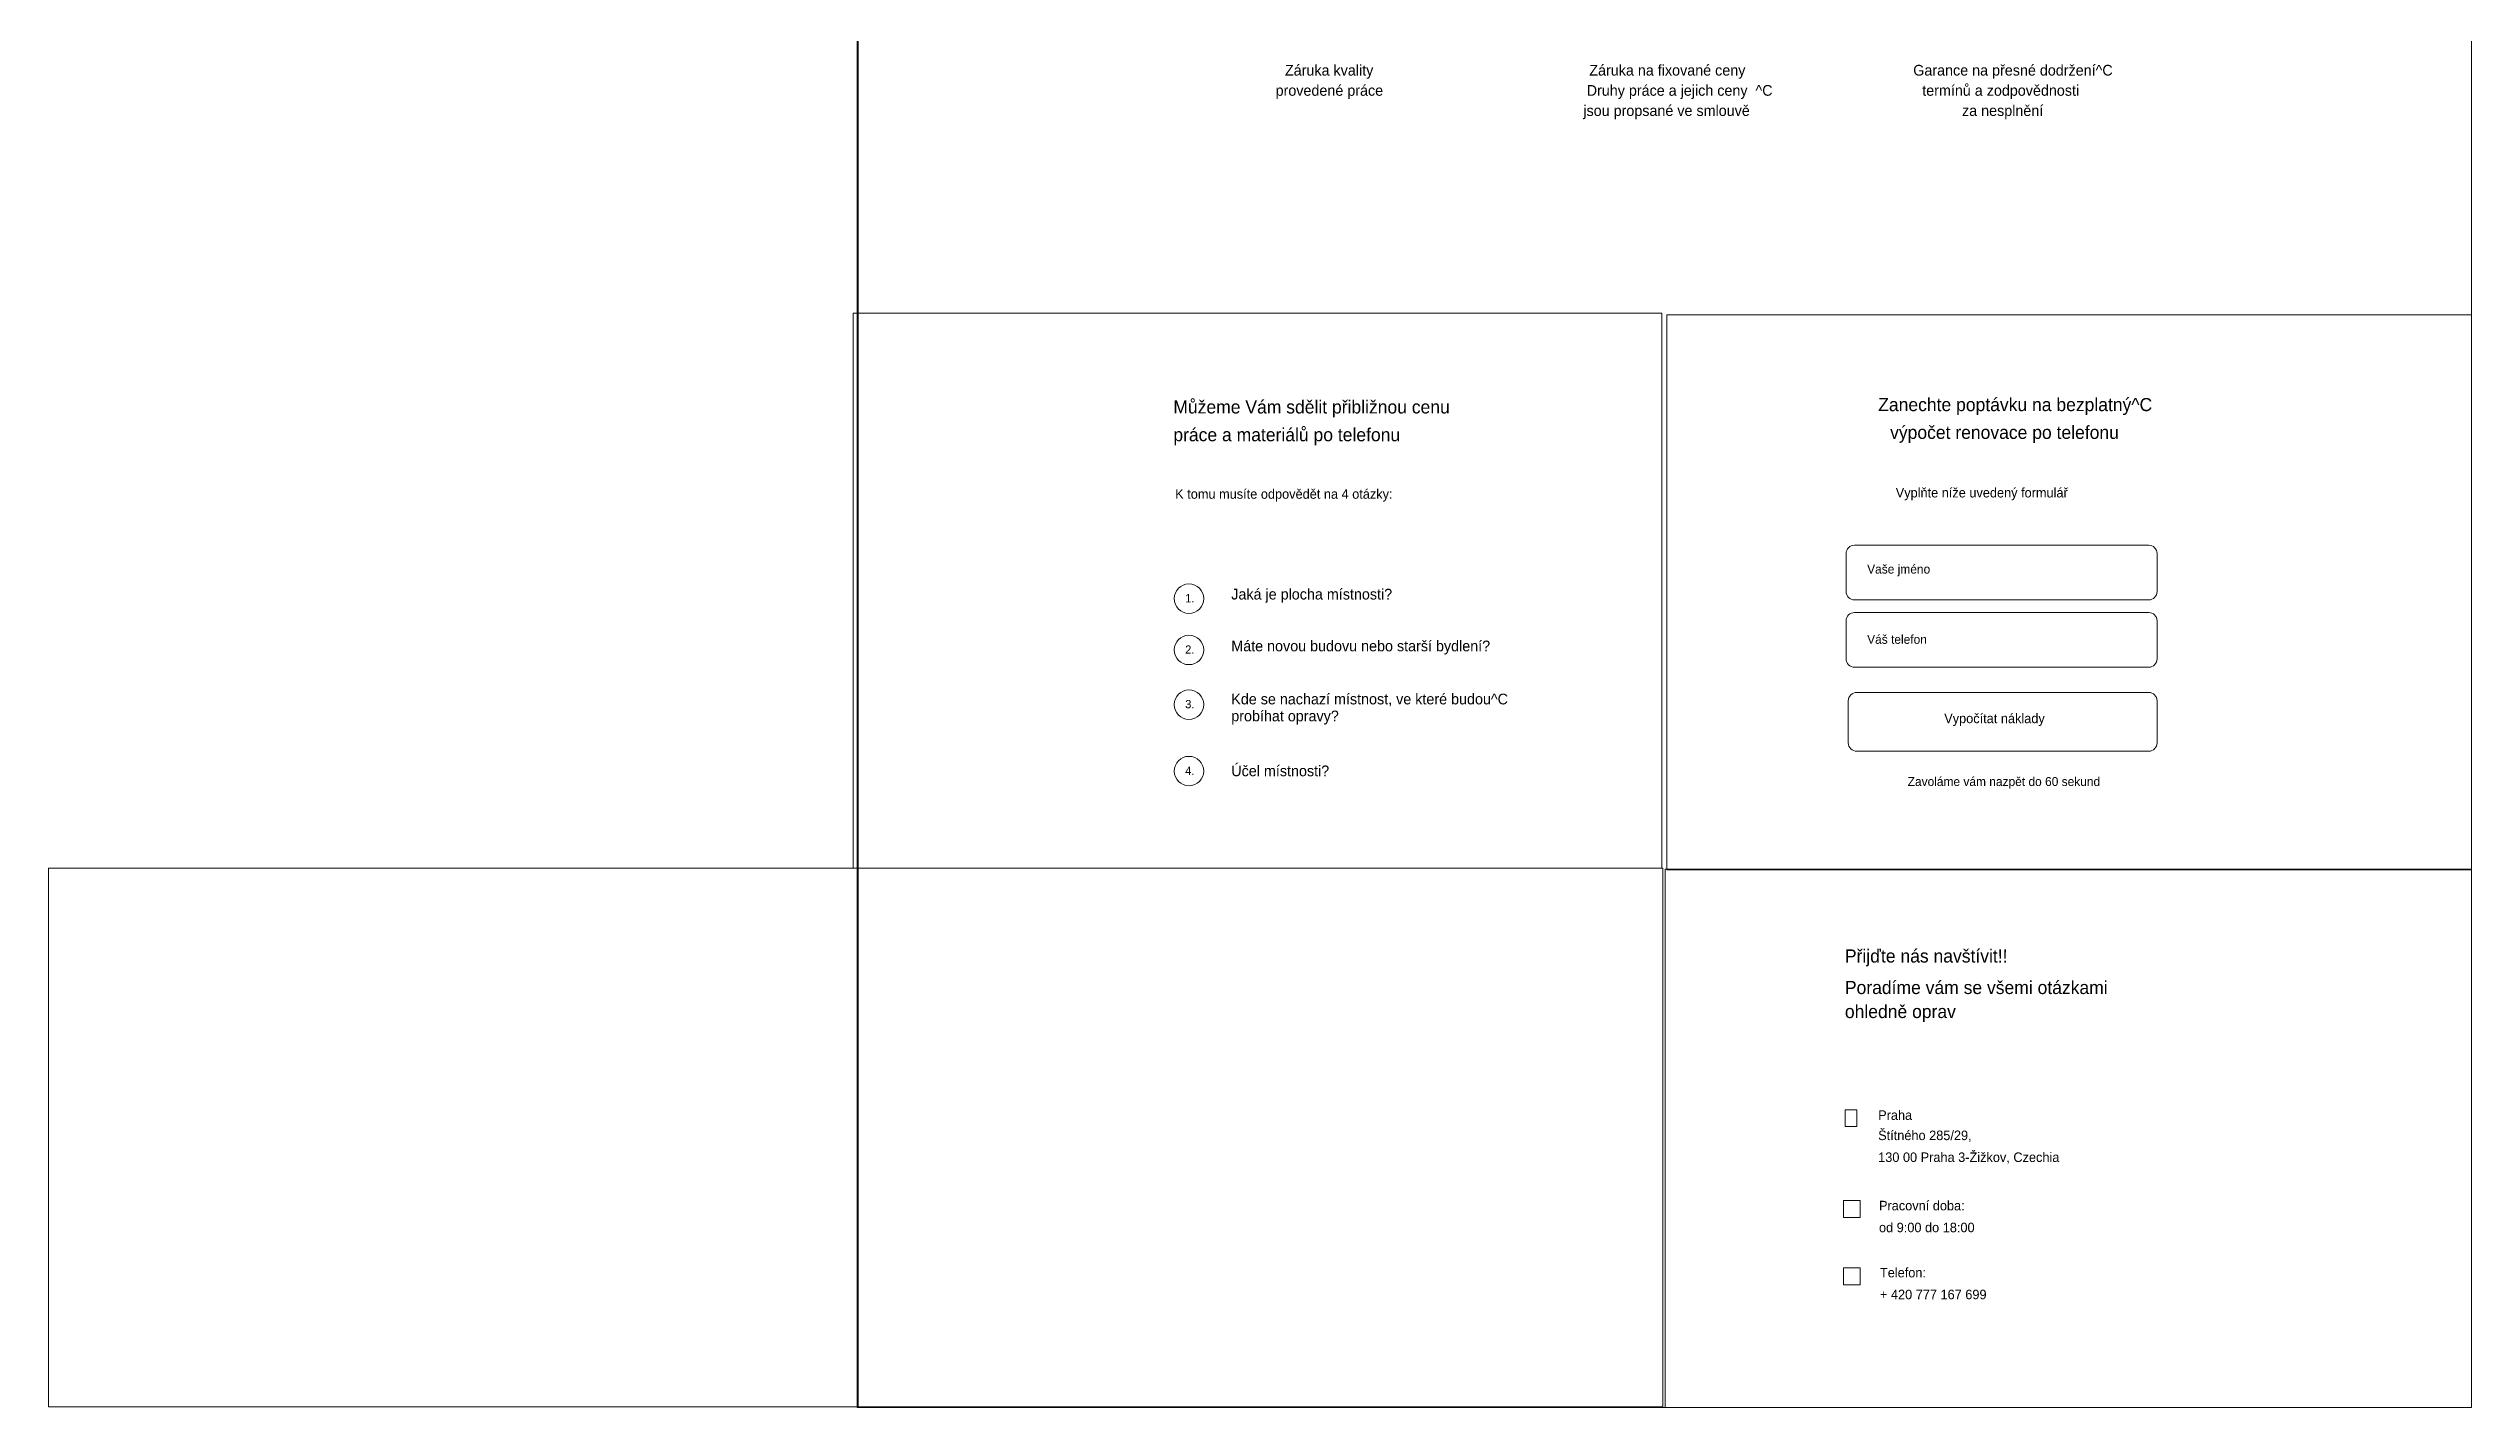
# Model space of a CAD drawing. Extents: x -164 to 528, y -412 to 1254.
# Drawn here: x -164 to 528, y -412 to -24 of the extents above; entities that cross this region are included whole.
import ezdxf

# ---------------------------------------------------------------- set-up
doc = ezdxf.new("R2010")
doc.units = 0
doc.header["$MEASUREMENT"] = 0
doc.header["$XCLIPFRAME"] = 2
for name, color, linetype, lineweight in [('1.', 7, 'Continuous', 0), ('2.', 7, 'Continuous', 0), ('3.', 7, 'Continuous', 0), ('4.', 7, 'Continuous', 0), ('_Zavoláme vám nazpět do 60 sekund', 7, 'Continuous', 0), ('clock-with-white-face\xa0Obraz', 7, 'Continuous', 0), ('elipse', 7, 'Continuous', 0), ('elipse_5', 7, 'Continuous', 0), ('elipse_6', 7, 'Continuous', 0), ('elipse_7', 7, 'Continuous', 0), ('Forma 1', 7, 'Continuous', 0), ('Garance na přesné dodržení termínů a zodpovědnosti  za nesplněn', 7, 'Continuous', 0), ('Jaká je plocha místnosti_ Máte novou budovu nebo starší bydlení', 7, 'Continuous', 0), ('K tomu musíte odpovědět na 4 otázky_', 7, 'Continuous', 0), ('layer\xa0Obraz', 7, 'Continuous', 0), ('map-placeholder\xa0Obraz', 7, 'Continuous', 0), ('Můžeme Vám sdělit přibližnou cenu práce a materiálů po telefonu', 7, 'Continuous', 0), ('obdelnik', 7, 'Continuous', 0), ('obdelnik + Bez názvu', 7, 'Continuous', 0), ('obdelnik_0', 7, 'Continuous', 0), ('obdelnik_1', 7, 'Continuous', 0), ('obdelnik_10', 7, 'Continuous', 0), ('obdelnik_2', 7, 'Continuous', 0), ('obdelnik_3', 7, 'Continuous', 0), ('obdelnik_36', 7, 'Continuous', 0), ('obdelnik_37', 7, 'Continuous', 0), ('obdelnik_4', 7, 'Continuous', 0), ('phone-call-button\xa0Obraz', 7, 'Continuous', 0), ('Pracovní doba_ od 9_00 do 18_00', 7, 'Continuous', 0), ('Praha Štítného 285_29_  130 00 Praha 3-Žižkov_ Czechia', 7, 'Continuous', 0), ('Přijďte nás navštívit!! Poradíme vám se všemi otázkami ohledně', 7, 'Continuous', 0), ('Telefon_    _+ 420 777 167 699', 7, 'Continuous', 0), ('Vaše jméno', 7, 'Continuous', 0), ('Vyplňte níže uvedený formulář', 7, 'Continuous', 0), ('Vypočítat náklady', 7, 'Continuous', 0), ('Váš telefon', 7, 'Continuous', 0), ('Zanechte poptávku na bezplatný výpočet renovace po telefonu', 7, 'Continuous', 0), ('Záruka kvality_provedené práce', 7, 'Continuous', 0), ('Záruka na fixované ceny Druhy práce a jejich ceny   jsou propsa', 7, 'Continuous', 0)]:
    doc.layers.add(name, color=color, linetype=linetype, lineweight=lineweight)
picture_1 = doc.add_image_def('image1.png', size_in_pixel=(1919, 6940))
picture_2 = doc.add_image_def('image2.png', size_in_pixel=(14, 20))
picture_3 = doc.add_image_def('image3.png', size_in_pixel=(20, 20))
picture_4 = doc.add_image_def('image4.png', size_in_pixel=(1920, 6940))
picture_5 = doc.add_image_def('image5.png', size_in_pixel=(20, 20))
picture_6 = doc.add_image_def('image6.png', size_in_pixel=(1920, 6940))
picture_7 = doc.add_image_def('image10.png', size_in_pixel=(1920, 6940))
picture_8 = doc.add_image_def('image19.png', size_in_pixel=(1920, 6940))
picture_9 = doc.add_image_def('image39.png', size_in_pixel=(1920, 6940))
picture_10 = doc.add_image_def('image40.png', size_in_pixel=(1920, 6940))
picture_11 = doc.add_image_def('image51.png', size_in_pixel=(958, 640))

msp = doc.modelspace()

# ---------------------------------------------------------------- linework, layer by layer
at = {"layer": 'elipse'}
msp.add_circle((161.91796875, -181.0951690673828), 4.200035095228702, dxfattribs=at)
at = {"layer": 'elipse_5'}
msp.add_circle((161.91796875, -195.7352142333984), 4.199989318861515, dxfattribs=at)
at = {"layer": 'elipse_6'}
msp.add_open_spline([(161.91796875, -207.1351928710937), (159.5983276367187, -207.1351928710937), (157.7179565429687, -209.015625), (157.7179565429687, -211.3351440429688), (157.7179565429687, -213.6548461914062), (159.5983276367187, -215.5352783203125), (161.91796875, -215.5352783203125), (164.237548828125, -215.5352783203125), (166.1179809570312, -213.6548461914062), (166.1179809570312, -211.3351440429688), (166.1179809570312, -209.015625), (164.237548828125, -207.1351928710937), (161.91796875, -207.1351928710937)], degree=3, knots=[0, 0, 0, 0, 1, 1, 1, 2, 2, 2, 3, 3, 3, 4, 4, 4, 4], dxfattribs=at)
at = {"layer": 'elipse_7'}
msp.add_circle((161.91796875, -230.2952117919922), 4.199989318861515, dxfattribs=at)
at = {"layer": 'obdelnik'}
msp.add_lwpolyline([(297.8779907226563, -258.2552490234375), (297.8779907226563, -411.8552856445312), (528.0380859374999, -411.8552856445312), (528.0380859374999, -258.2552490234375)], close=True, dxfattribs=at)
at = {"layer": 'obdelnik + Bez názvu'}
msp.add_lwpolyline([(-163.6421508789062, -258.0151977539062), (-163.6421508789062, -411.6153564453124), (297.1580200195313, -411.6153564453124), (297.1580200195313, -258.0151977539062)], close=True, dxfattribs=at)
at = {"layer": 'obdelnik_0'}
msp.add_lwpolyline([(66.03790283203125, -99.61511230468751), (66.03790283203125, -258.0151977539062), (296.9180297851563, -258.0151977539062), (296.9180297851563, -99.61511230468751)], close=True, dxfattribs=at)
at = {"layer": 'obdelnik_1'}
msp.add_lwpolyline([(298.3579711914062, -100.0951538085937), (298.3579711914062, -258.4952392578125), (528.0380859374999, -258.4952392578125), (528.0380859374999, -100.0951538085937)], close=True, dxfattribs=at)
at = {"layer": 'obdelnik_2'}
msp.add_open_spline([(435.8780517578124, -165.8551635742187), (435.8780517578124, -165.8551635742187), (351.8779907226563, -165.8551635742187), (351.8779907226563, -165.8551635742187), (350.5525512695312, -165.8551635742187), (349.47802734375, -166.9296875), (349.47802734375, -168.2552490234375), (349.47802734375, -168.2552490234375), (349.47802734375, -179.0552368164062), (349.47802734375, -179.0552368164062), (349.47802734375, -180.3806762695312), (350.5525512695312, -181.4551391601562), (351.8779907226563, -181.4551391601562), (351.8779907226563, -181.4551391601562), (435.8780517578124, -181.4551391601562), (435.8780517578124, -181.4551391601562), (437.2035522460937, -181.4551391601562), (438.2780761718749, -180.3806762695312), (438.2780761718749, -179.0552368164062), (438.2780761718749, -179.0552368164062), (438.2780761718749, -168.2552490234375), (438.2780761718749, -168.2552490234375), (438.2780761718749, -166.9296875), (437.2035522460937, -165.8551635742187), (435.8780517578124, -165.8551635742187)], degree=3, knots=[0, 0, 0, 0, 1, 1, 1, 2, 2, 2, 3, 3, 3, 4, 4, 4, 5, 5, 5, 6, 6, 6, 7, 7, 7, 8, 8, 8, 8], dxfattribs=at)
at = {"layer": 'obdelnik_3'}
msp.add_open_spline([(435.8780517578124, -185.05517578125), (435.8780517578124, -185.05517578125), (351.8779907226563, -185.05517578125), (351.8779907226563, -185.05517578125), (350.5525512695312, -185.05517578125), (349.47802734375, -186.1297607421875), (349.47802734375, -187.4552001953125), (349.47802734375, -187.4552001953125), (349.47802734375, -198.2551879882812), (349.47802734375, -198.2551879882812), (349.47802734375, -199.5806884765625), (350.5525512695312, -200.6552124023437), (351.8779907226563, -200.6552124023437), (351.8779907226563, -200.6552124023437), (435.8780517578124, -200.6552124023437), (435.8780517578124, -200.6552124023437), (437.2035522460937, -200.6552124023437), (438.2780761718749, -199.5806884765625), (438.2780761718749, -198.2551879882812), (438.2780761718749, -198.2551879882812), (438.2780761718749, -187.4552001953125), (438.2780761718749, -187.4552001953125), (438.2780761718749, -186.1297607421875), (437.2035522460937, -185.05517578125), (435.8780517578124, -185.05517578125)], degree=3, knots=[0, 0, 0, 0, 1, 1, 1, 2, 2, 2, 3, 3, 3, 4, 4, 4, 5, 5, 5, 6, 6, 6, 7, 7, 7, 8, 8, 8, 8], dxfattribs=at)
at = {"layer": 'obdelnik_4'}
msp.add_open_spline([(435.8780517578124, -207.855224609375), (435.8780517578124, -207.855224609375), (352.5380249023438, -207.855224609375), (352.5380249023438, -207.855224609375), (351.2125244140625, -207.855224609375), (350.1380004882812, -208.9297485351563), (350.1380004882812, -210.2551879882812), (350.1380004882812, -210.2551879882812), (350.1380004882812, -222.2552490234375), (350.1380004882812, -222.2552490234375), (350.1380004882812, -223.5806884765625), (351.2125244140625, -224.6552124023438), (352.5380249023438, -224.6552124023438), (352.5380249023438, -224.6552124023438), (435.8780517578124, -224.6552124023438), (435.8780517578124, -224.6552124023438), (437.2035522460937, -224.6552124023438), (438.2780761718749, -223.5806884765625), (438.2780761718749, -222.2552490234375), (438.2780761718749, -222.2552490234375), (438.2780761718749, -210.2551879882812), (438.2780761718749, -210.2551879882812), (438.2780761718749, -208.9297485351563), (437.2035522460937, -207.855224609375), (435.8780517578124, -207.855224609375)], degree=3, knots=[0, 0, 0, 0, 1, 1, 1, 2, 2, 2, 3, 3, 3, 4, 4, 4, 5, 5, 5, 6, 6, 6, 7, 7, 7, 8, 8, 8, 8], dxfattribs=at)

# ---------------------------------------------------------------- texts
at = {"layer": '1.', "insert": (160.837890625, -182.1748046875), "char_height": 0.2, "attachment_point": 7}
msp.add_mtext('\\C18;\\c0;\\FMuseoSansCyrl 700|b0|i0|c1;\\H2.378881;\\W1.000000;1.', dxfattribs=at)
at = {"layer": '2.', "insert": (160.837890625, -196.8154296875), "char_height": 0.2, "attachment_point": 7}
msp.add_mtext('\\C18;\\c0;\\FMuseoSansCyrl 700|b0|i0|c1;\\H2.378881;\\W1.000000;2.', dxfattribs=at)
at = {"layer": '3.', "insert": (160.837890625, -212.4150390625), "char_height": 0.2, "attachment_point": 7}
msp.add_mtext('\\C18;\\c0;\\FMuseoSansCyrl 700|b0|i0|c1;\\H2.378881;\\W1.000000;3.', dxfattribs=at)
at = {"layer": '4.', "insert": (160.837890625, -231.375), "char_height": 0.2, "attachment_point": 7}
msp.add_mtext('\\C18;\\c0;\\FMuseoSansCyrl 700|b0|i0|c1;\\H2.378881;\\W1.000000;4.', dxfattribs=at)
at = {"layer": '_Zavoláme vám nazpět do 60 sekund', "insert": (366.1357421875, -235.3115234375), "char_height": 0.2, "attachment_point": 7}
msp.add_mtext('\\C250;\\c3355443;\\FMuseoSansCyrl 300|b0|i0|c1;\\H2.548801;\\W1.000000; Zavoláme vám nazpět do 60 sekund', dxfattribs=at)
at = {"layer": 'Garance na přesné dodržení termínů a zodpovědnosti  za nesplněn', "char_height": 0.2, "attachment_point": 7}
for s, insert in [('\\C18;\\c0;\\FMuseoSansCyrl 300|b0|i0|c1;\\H3.058561;\\W1.000000;Garance na přesné dodržení^C', (368.662109375, -32.802734375)), ('\\C18;\\c0;\\FMuseoSansCyrl 300|b0|i0|c1;\\H3.058561;\\W1.000000;termínů a zodpovědnosti ', (371.2353515625, -38.5625)), ('\\C18;\\c0;\\FMuseoSansCyrl 300|b0|i0|c1;\\H3.058561;\\W1.000000;za nesplnění', (382.5947265625, -44.322265625))]:
    msp.add_mtext(s, dxfattribs=dict(at, insert=insert))
at = {"layer": 'Jaká je plocha místnosti_ Máte novou budovu nebo starší bydlení', "char_height": 0.2, "attachment_point": 7}
for s, insert in [('\\C18;\\c0;\\FMuseoSansCyrl 500|b0|i0|c1;\\H3.058561;\\W1.000000;Jaká je plocha místnosti?', (173.998046875, -182.2685546875)), ('\\C18;\\c0;\\FMuseoSansCyrl 500|b0|i0|c1;\\H3.058561;\\W1.000000;Máte novou budovu nebo starší bydlení?', (173.998046875, -197.052734375)), ('\\C18;\\c0;\\FMuseoSansCyrl 500|b0|i0|c1;\\H3.058561;\\W1.000000;probíhat opravy?', (173.998046875, -217.0205078125)), ('\\C18;\\c0;\\FMuseoSansCyrl 500|b0|i0|c1;\\H3.058561;\\W1.000000;Kde se nachazí místnost, ve které budou^C', (173.998046875, -211.8369140625)), ('\\C18;\\c0;\\FMuseoSansCyrl 500|b0|i0|c1;\\H3.058561;\\W1.000000;Účel místnosti?', (173.998046875, -231.8046875))]:
    msp.add_mtext(s, dxfattribs=dict(at, insert=insert))
at = {"layer": 'K tomu musíte odpovědět na 4 otázky_', "insert": (157.990234375, -153.4189453125), "char_height": 0.2, "attachment_point": 7}
msp.add_mtext('\\C18;\\c0;\\FMuseoSansCyrl 300|b0|i0|c1;\\H2.718721;\\W1.000000;K tomu musíte odpovědět na 4 otázky:', dxfattribs=at)
at = {"layer": 'Můžeme Vám sdělit přibližnou cenu práce a materiálů po telefonu', "char_height": 0.2, "attachment_point": 7}
for s, insert in [('\\C18;\\c0;\\FMuseoSansCyrl 700|b0|i0|c1;\\H3.738241;\\W1.000000;Můžeme Vám sdělit přibližnou cenu', (157.4619140625, -129.4072265625)), ('\\C18;\\c0;\\FMuseoSansCyrl 700|b0|i0|c1;\\H3.738241;\\W1.000000;práce a materiálů po telefonu', (157.4619140625, -137.3271484375))]:
    msp.add_mtext(s, dxfattribs=dict(at, insert=insert))
at = {"layer": 'Pracovní doba_ od 9_00 do 18_00', "char_height": 0.2, "attachment_point": 7}
for s, insert in [('\\C18;\\c0;\\FMuseoSansCyrl 300|b0|i0|c1;\\H2.718721;\\W1.000000;Pracovní doba:', (358.8935546875, -355.6513671875)), ('\\C18;\\c0;\\FMuseoSansCyrl 700|b0|i0|c1;\\H2.718721;\\W1.000000;od 9:00 do 18:00', (358.8935546875, -361.8916015625))]:
    msp.add_mtext(s, dxfattribs=dict(at, insert=insert))
at = {"layer": 'Praha Štítného 285_29_  130 00 Praha 3-Žižkov_ Czechia', "char_height": 0.2, "attachment_point": 7}
for s, insert in [('\\C18;\\c0;\\FMuseoSansCyrl 300|b0|i0|c1;\\H2.718721;\\W1.000000;Praha', (358.65625, -329.8369140625)), ('\\C18;\\c0;\\FMuseoSansCyrl 700|b0|i0|c1;\\H2.718721;\\W1.000000;Štítného 285/29, ', (358.65625, -336.0771484375)), ('\\C18;\\c0;\\FMuseoSansCyrl 700|b0|i0|c1;\\H2.718721;\\W1.000000;130 00 Praha 3-Žižkov, Czechia', (358.65625, -342.3173828125))]:
    msp.add_mtext(s, dxfattribs=dict(at, insert=insert))
at = {"layer": 'Přijďte nás navštívit!! Poradíme vám se všemi otázkami ohledně', "char_height": 0.2, "attachment_point": 7}
for s, insert in [('\\C18;\\c0;\\FMuseoSansCyrl 700|b0|i0|c1;\\H3.738241;\\W1.000000;Přijďte nás navštívit!!', (349.16015625, -286.0361328125)), ('\\C18;\\c0;\\FMuseoSansCyrl 700|b0|i0|c1;\\H3.738241;\\W1.000000;Poradíme vám se všemi otázkami', (349.16015625, -293.9560546875)), ('\\C18;\\c0;\\FMuseoSansCyrl 700|b0|i0|c1;\\H3.738241;\\W1.000000;ohledně oprav', (349.16015625, -301.8759765625))]:
    msp.add_mtext(s, dxfattribs=dict(at, insert=insert))
at = {"layer": 'Telefon_    _+ 420 777 167 699', "char_height": 0.2, "attachment_point": 7}
for s, insert in [('\\C18;\\c0;\\FMuseoSansCyrl 300|b0|i0|c1;\\H2.718721;\\W1.000000;Telefon:    ', (359.1689453125, -374.7685546875)), ('\\C18;\\c0;\\FMuseoSansCyrl 700|b0|i0|c1;\\H2.718721;\\W1.000000;+ 420 777 167 699', (359.1689453125, -381.0087890625))]:
    msp.add_mtext(s, dxfattribs=dict(at, insert=insert))
at = {"layer": 'Vaše jméno', "insert": (355.513671875, -174.7197265625), "char_height": 0.2, "attachment_point": 7}
msp.add_mtext('\\C253;\\c10066329;\\FMuseoSansCyrl 300|b0|i0|c1;\\H2.548801;\\W1.000000;Vaše jméno', dxfattribs=at)
at = {"layer": 'Vyplňte níže uvedený formulář', "insert": (363.671875, -153.0498046875), "char_height": 0.2, "attachment_point": 7}
msp.add_mtext('\\C250;\\c3355443;\\FMuseoSansCyrl 300|b0|i0|c1;\\H2.718721;\\W1.000000;Vyplňte níže uvedený formulář', dxfattribs=at)
at = {"layer": 'Vypočítat náklady', "insert": (377.515625, -217.4453125), "char_height": 0.2, "attachment_point": 7}
msp.add_mtext('\\C250;\\c3355443;\\FMuseoSansCyrl 700|b0|i0|c1;\\H2.718721;\\W1.000000;Vypočítat náklady', dxfattribs=at)
at = {"layer": 'Váš telefon', "insert": (355.513671875, -194.01953125), "char_height": 0.2, "attachment_point": 7}
msp.add_mtext('\\C253;\\c10066329;\\FMuseoSansCyrl 300|b0|i0|c1;\\H2.548801;\\W1.000000;Váš telefon', dxfattribs=at)
at = {"layer": 'Zanechte poptávku na bezplatný výpočet renovace po telefonu', "char_height": 0.2, "attachment_point": 7}
for s, insert in [('\\C250;\\c3355443;\\FMuseoSansCyrl 700|b0|i0|c1;\\H3.738241;\\W1.000000;Zanechte poptávku na bezplatný^C', (358.66796875, -128.7353515625)), ('\\C250;\\c3355443;\\FMuseoSansCyrl 700|b0|i0|c1;\\H3.738241;\\W1.000000;výpočet renovace po telefonu', (362.0654296875, -136.6552734375))]:
    msp.add_mtext(s, dxfattribs=dict(at, insert=insert))
at = {"layer": 'Záruka kvality_provedené práce', "char_height": 0.2, "attachment_point": 7}
for s, insert in [('\\C18;\\c0;\\FMuseoSansCyrl 300|b0|i0|c1;\\H3.058561;\\W1.000000;provedené práce', (186.65234375, -38.5625)), ('\\C18;\\c0;\\FMuseoSansCyrl 300|b0|i0|c1;\\H3.058561;\\W1.000000;Záruka kvality', (189.31591796875, -32.802734375))]:
    msp.add_mtext(s, dxfattribs=dict(at, insert=insert))
at = {"layer": 'Záruka na fixované ceny Druhy práce a jejich ceny   jsou propsa', "char_height": 0.2, "attachment_point": 7}
for s, insert in [('\\C18;\\c0;\\FMuseoSansCyrl 300|b0|i0|c1;\\H3.058561;\\W1.000000;Druhy práce a jejich ceny  ^C', (275.451171875, -38.5625)), ('\\C18;\\c0;\\FMuseoSansCyrl 300|b0|i0|c1;\\H3.058561;\\W1.000000;Záruka na fixované ceny', (276.19384765625, -32.802734375)), ('\\C18;\\c0;\\FMuseoSansCyrl 300|b0|i0|c1;\\H3.058561;\\W1.000000;jsou propsané ve smlouvě', (274.50048828125, -44.322265625))]:
    msp.add_mtext(s, dxfattribs=dict(at, insert=insert))

# ---------------------------------------------------------------- pictures from other files: only their frames are drawn
at = {"layer": 'clock-with-white-face\xa0Obraz'}
image = msp.add_image(picture_3, insert=(348.7580182006896, -357.6152771973645), size_in_units=(4.800001708984984, 4.800001708984984), dxfattribs=at)
at = {"layer": 'Forma 1'}
image = msp.add_image(picture_8, insert=(67.23791796872047, -411.855296508895), size_in_units=(460.80016406255845, 1665.6005930177894), dxfattribs=at)
image.set_boundary_path([(-0.5, -0.5), (1919.5, 6939.499999999999)])
image.dxf.clipping = 0
image.dxf.flags = 3
at = {"layer": 'layer\xa0Obraz'}
image = msp.add_image(picture_1, insert=(67.47791805417, -411.855296508895), size_in_units=(460.5601639771092, 1665.6005930177894), dxfattribs=at)
image.set_boundary_path([(-0.5, -0.5), (1918.5, 6939.499999999999)])
image.dxf.clipping = 0
image.dxf.flags = 3
at = {"layer": 'map-placeholder\xa0Obraz'}
image = msp.add_image(picture_2, insert=(349.2380183715886, -331.6952679688454), size_in_units=(3.3600011962894887, 4.800001708984984), dxfattribs=at)
at = {"layer": 'obdelnik + Bez názvu'}
image = msp.add_image(picture_11, insert=(67.23791796872047, -411.6152964234453), size_in_units=(229.92008186038072, 153.60005468751947), dxfattribs=at)
image.set_boundary_path([(-0.5, -0.5), (957.5000000000001, 639.5)])
image.dxf.clipping = 0
image.dxf.flags = 3
at = {"layer": 'obdelnik_0'}
image = msp.add_image(picture_4, insert=(67.23791796872047, -411.855296508895), size_in_units=(460.80016406255845, 1665.6005930177894), dxfattribs=at)
image.set_boundary_path([(-0.5, -0.5), (1919.5, 6939.499999999999)])
image.dxf.clipping = 0
image.dxf.flags = 3
at = {"layer": 'obdelnik_1'}
image = msp.add_image(picture_6, insert=(67.23791796872047, -411.855296508895), size_in_units=(460.80016406255845, 1665.6005930177894), dxfattribs=at)
image.set_boundary_path([(-0.5, -0.5), (1919.5, 6939.499999999999)])
image.dxf.clipping = 0
image.dxf.flags = 3
at = {"layer": 'obdelnik_10'}
image = msp.add_image(picture_7, insert=(67.23791796872047, -411.855296508895), size_in_units=(460.80016406255845, 1665.6005930177894), dxfattribs=at)
image.set_boundary_path([(-0.5, -0.5), (1919.5, 6939.499999999999)])
image.dxf.clipping = 0
image.dxf.flags = 3
at = {"layer": 'obdelnik_36'}
image = msp.add_image(picture_9, insert=(67.23791796872047, -411.855296508895), size_in_units=(460.80016406255845, 1665.6005930177894), dxfattribs=at)
image.set_boundary_path([(-0.5, -0.5), (1919.5, 6939.499999999999)])
image.dxf.clipping = 0
image.dxf.flags = 3
at = {"layer": 'obdelnik_37'}
image = msp.add_image(picture_10, insert=(67.23791796872047, -411.855296508895), size_in_units=(460.80016406255845, 1665.6005930177894), dxfattribs=at)
image.set_boundary_path([(-0.5, -0.5), (1919.5, 6939.499999999999)])
image.dxf.clipping = 0
image.dxf.flags = 3
at = {"layer": 'phone-call-button\xa0Obraz'}
image = msp.add_image(picture_5, insert=(348.7580182006896, -376.8152840333038), size_in_units=(4.800001708984984, 4.800001708984984), dxfattribs=at)

doc.saveas('drawing.dxf')
